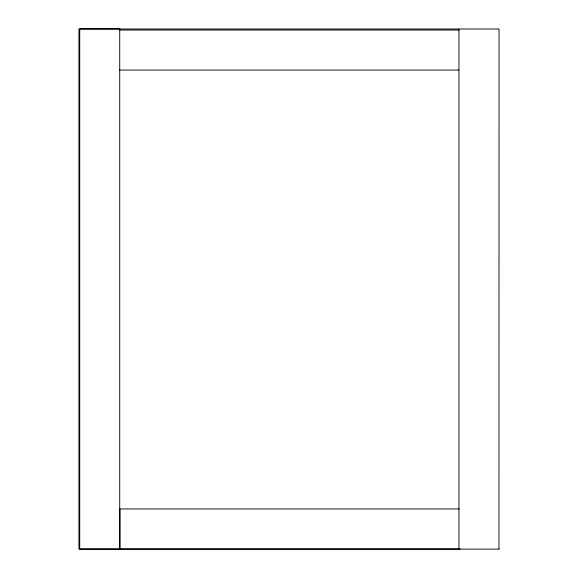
<?xml version="1.0" encoding="UTF-8"?>
<svg xmlns="http://www.w3.org/2000/svg" width="578" height="578" viewBox="0 0 578 578"><rect width="100%" height="100%" fill="white"/><g stroke="black" fill="none" stroke-linecap="round" stroke-linejoin="round"><path stroke-width="0.87" d="M119.725 30.034L458.896 30.034M119.725 70.039L458.896 70.039M459.127 508.951L119.964 508.951L119.964 548.963L460.03 548.963M499.045 549.1L78.955 549.1L78.955 28.994L499.045 28.994L498.966 549.1M458.954 28.994L458.954 549.1M119.725 28.9L79.721 28.9L79.721 549.006L119.725 549.006L119.725 28.9"/></g></svg>
